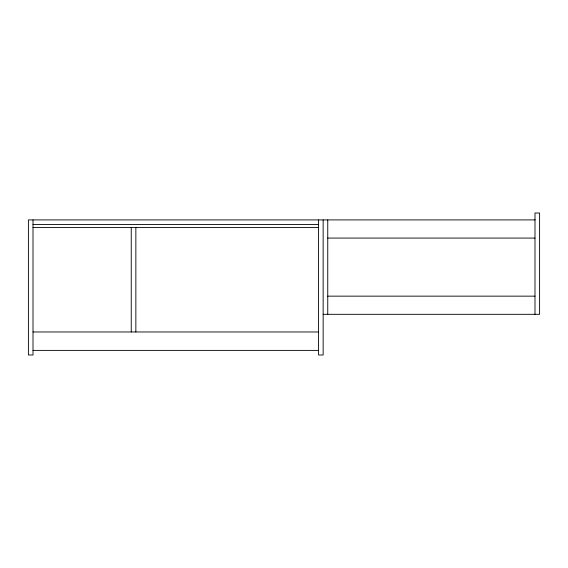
<?xml version="1.0" encoding="UTF-8"?>
<svg xmlns="http://www.w3.org/2000/svg" width="568" height="568" viewBox="0 0 568 568"><rect width="100%" height="100%" fill="white"/><g stroke="black" fill="none" stroke-linecap="round" stroke-linejoin="round"><path stroke-width="0.85" d="M535.163 219.908L28.4 219.908L28.4 355L33.008 355L33.008 219.908M33.008 224.516L318.541 224.516M33.008 227.583L318.541 227.583M327.75 238.077L534.992 238.077M327.75 296.148L534.992 296.148M323.149 314.317L539.6 314.317L539.6 213L534.992 213L534.992 314.317M33.008 331.975L318.541 331.975M33.008 350.392L318.541 350.392M327.75 219.908L327.75 314.317M323.149 219.908L323.149 355L318.541 355L318.541 219.908M135.858 227.583L135.858 331.975M131.251 227.583L131.251 331.975"/></g></svg>
